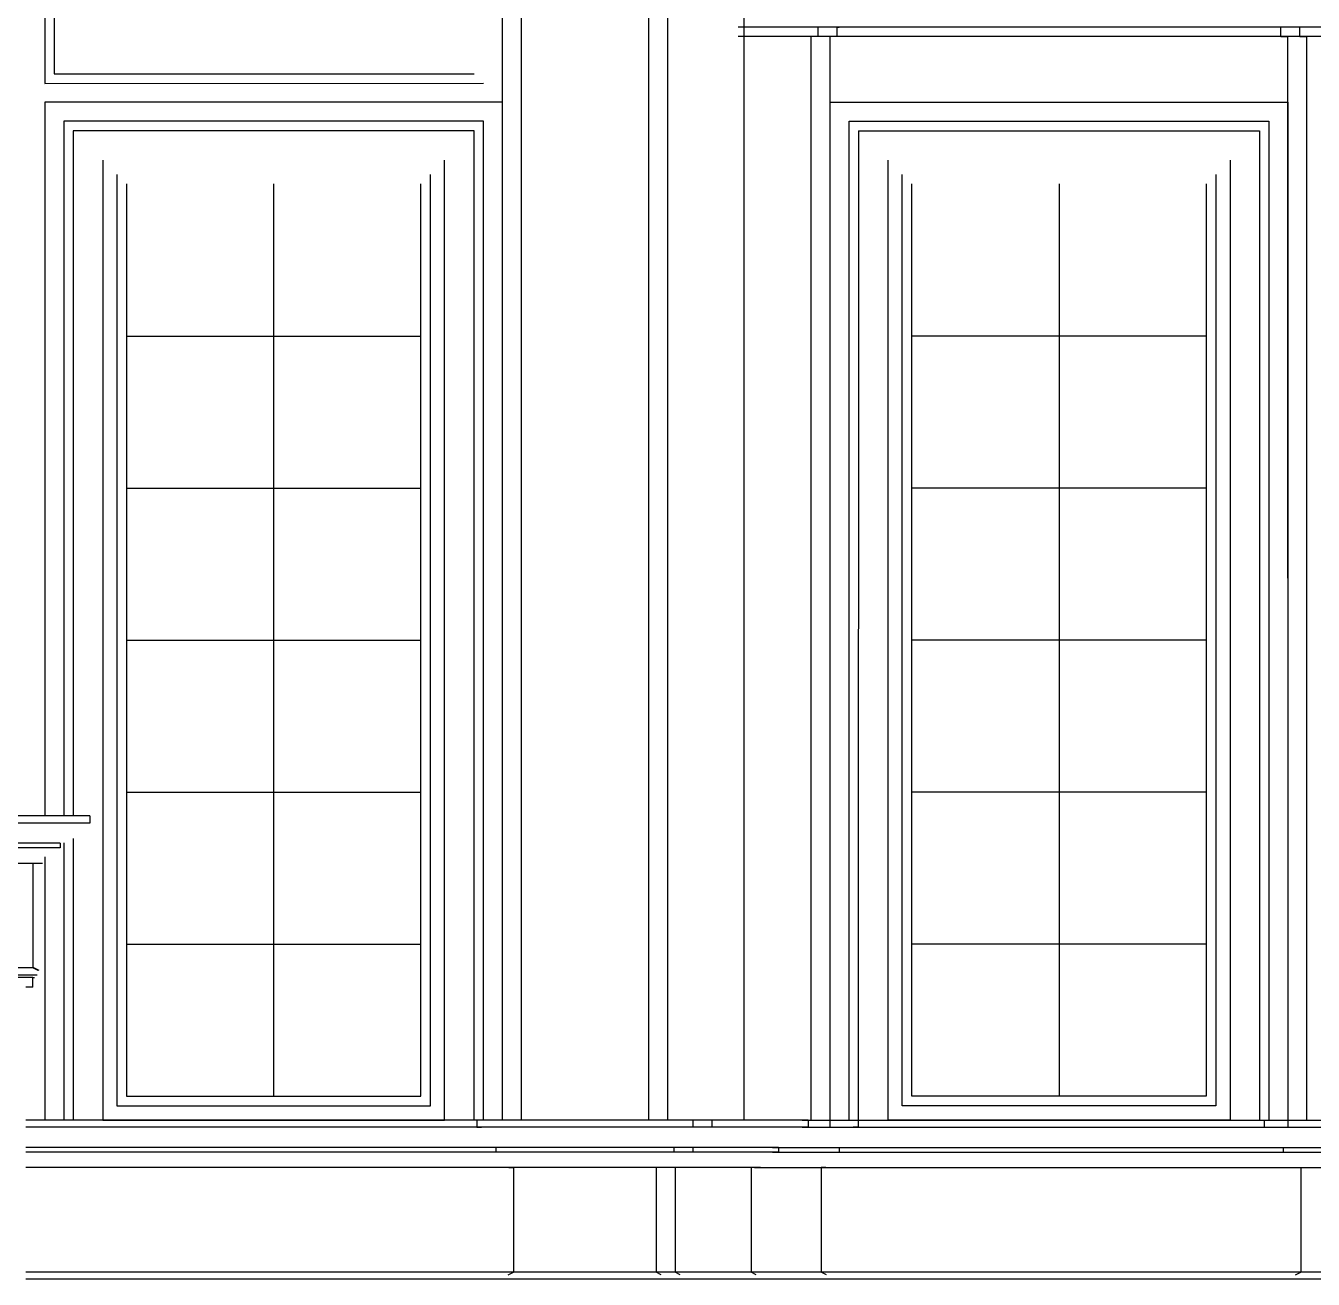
# Model space of a CAD drawing. Header units: metres. Extents: x -770 to 770, y 0 to 641.
# Drawn here: x 101.7 to 237.2, y 291.2 to 423.1 of the extents above; entities that cross this region are included whole.
import ezdxf

# ---------------------------------------------------------------- set-up
doc = ezdxf.new("R2010")
doc.units = ezdxf.units.M

msp = doc.modelspace()

# ---------------------------------------------------------------- linework, layer by layer
at = {"layer": 'EL-Window'}
for p, q in [((109.81, 409, -115.5), (109.81, 308, -115.5)), ((145.81, 308, -115.5), (145.81, 409, -115.5)), ((192.48, 308, -158.5), (192.48, 409, -158.5)), ((228.48, 409, -158.5), (228.48, 308, -158.5)), ((111.31, 407.5, -115.5), (111.31, 309.5, -115.5)), ((144.31, 309.5, -115.5), (144.31, 407.5, -115.5)), ((193.98, 309.5, -158.5), (193.98, 407.5, -158.5)), ((226.98, 407.5, -158.5), (226.98, 309.5, -158.5)), ((112.31, 406.5, -115.5), (112.31, 310.5, -115.5)), ((127.81, 406.5, -115.5), (127.81, 310.5, -115.5)), ((143.31, 310.5, -115.5), (143.31, 406.5, -115.5)), ((194.98, 310.5, -158.5), (194.98, 406.5, -158.5)), ((210.48, 406.5, -158.5), (210.48, 310.5, -158.5)), ((225.98, 406.5, -158.5), (225.98, 310.5, -158.5)), ((112.31, 390.5, -115.5), (143.31, 390.5, -115.5)), ((225.98, 390.5, -158.5), (194.98, 390.5, -158.5)), ((112.31, 374.5, -115.5), (143.31, 374.5, -115.5)), ((225.98, 374.5, -158.5), (194.98, 374.5, -158.5)), ((112.31, 358.5, -115.5), (143.31, 358.5, -115.5)), ((225.98, 358.5, -158.5), (194.98, 358.5, -158.5)), ((112.31, 342.5, -115.5), (143.31, 342.5, -115.5)), ((225.98, 342.5, -158.5), (194.98, 342.5, -158.5)), ((112.31, 326.5, -115.5), (143.31, 326.5, -115.5)), ((225.98, 326.5, -158.5), (194.98, 326.5, -158.5)), ((112.31, 310.5, -115.5), (143.31, 310.5, -115.5)), ((225.98, 310.5, -158.5), (194.98, 310.5, -158.5)), ((111.31, 309.5, -115.5), (144.31, 309.5, -115.5)), ((226.98, 309.5, -158.5), (193.98, 309.5, -158.5)), ((109.81, 308, -115.5), (145.81, 308, -115.5)), ((228.48, 308, -158.5), (192.48, 308, -158.5))]:
    msp.add_line(p, q, dxfattribs=at)
at = {"layer": 'FP-Proposed Wall'}
for p, q in [((153.91, 308, -115.5), (153.91, 435.88, -115.5)), ((167.31, 308, -115.5), (167.31, 435.88, -115.5)), ((177.31, 435.88, -158.5), (177.31, 308, -158.5)), ((103.71, 433.86, -115.5), (103.71, 417.08, -115.5)), ((104.71, 432.86, -115.5), (104.71, 418.08, -115.5)), ((452.44, 423, -91), (176.69, 423, -115.5)), ((185.13, 422, -158.5), (185.13, 423, -158.5)), ((235.82, 422, -158.5), (235.82, 423, -158.5)), ((451.69, 422, -91), (176.69, 422, -115.5)), ((184.38, 308, -158.5), (184.38, 422, -158.5)), ((185.13, 422, -158.5), (184.38, 422, -158.5)), ((235.82, 422, -158.5), (236.57, 422, -158.5)), ((236.57, 308, -158.5), (236.57, 422, -158.5)), ((104.71, 418.08, -115.5), (148.91, 418.1, -115.5)), ((103.71, 417.08, -115.5), (149.91, 417.1, -115.5)), ((149.91, 413.1, -115.5), (105.71, 413.1, -115.5)), ((105.71, 413.1, -115.5), (105.71, 340, -115.5)), ((148.91, 412.1, -115.5), (106.71, 412.1, -115.5)), ((106.71, 412.1, -115.5), (106.71, 340, -115.5)), ((148.91, 308, -115.5), (148.91, 412.1, -115.5)), ((149.91, 308, -115.5), (149.91, 413.1, -115.5)), ((188.38, 308, -158.5), (188.38, 413.1, -158.5)), ((188.38, 413.1, -158.5), (232.58, 413.1, -158.5)), ((189.38, 412.1, -158.5), (189.32, 307.25, -158.5)), ((189.38, 412.1, -158.5), (231.58, 412.1, -158.5)), ((231.58, 412.1, -158.5), (231.58, 308, -158.5)), ((232.58, 413.1, -158.5), (232.58, 308, -158.5)), ((108.46, 340, -115.5), (51.57, 340)), ((107.46, 339.25, -115.5), (52.57, 339.25)), ((108.46, 339.25, -115.5), (107.46, 339.25, -115.5)), ((108.46, 340, -115.5), (108.46, 339.25, -115.5)), ((106.71, 337.63, -115.5), (106.71, 308, -115.5)), ((105.34, 337.12, -115.5), (46.69, 337.12)), ((105.34, 336.63, -115.5), (54.72, 336.63)), ((105.34, 337.12, -115.5), (105.34, 336.63, -115.5)), ((105.71, 337.16, -115.5), (105.71, 308, -115.5)), ((102.46, 335, -115.5), (57.57, 335)), ((102.46, 335, -115.5), (102.46, 324, -115.5)), ((103.46, 335, -115.5), (102.46, 335, -115.5)), ((103.06, 335, -115.5), (102.56, 335, -115.5)), ((102.46, 324, -115.5), (57.57, 324)), ((103.01, 323.72, -115.5), (102.46, 324, -115.5)), ((103.11, 323.72, -115.5), (102.56, 324, -115.5)), ((102.9, 323.25, -115.5), (49.13, 323.25)), ((102.46, 323, -115.5), (57.57, 323)), ((102.46, 323, -115.5), (102.65, 323, -115.5)), ((102.46, 322, -115.5), (102.46, 323, -115.5)), ((102.46, 322, -115.5), (101.71, 322, -115.5)), ((184.06, 308, -158.5), (101.71, 308, -115.5)), ((149.18, 308, -115.5), (149.18, 307.25, -115.5)), ((171.94, 308, -115.5), (171.94, 307.25, -115.5)), ((183.44, 308, -158.5), (307.19, 308, -113.55)), ((184.06, 308, -158.5), (184.06, 307.25, -158.5)), ((232.06, 308, -158.5), (232.06, 307.25, -158.5)), ((183.06, 307.25, -158.5), (101.71, 307.25, -115.5)), ((149.18, 307.25, -115.5), (149.68, 307.25, -115.5)), ((171.94, 307.25, -115.5), (171.44, 307.25, -115.5)), ((184.06, 307.25, -158.5), (183.06, 307.25, -158.5)), ((183.44, 307.25, -158.5), (307.19, 307.25, -113.55)), ((189.32, 307.25, -158.5), (188.82, 307.25, -158.5)), ((232.06, 307.25, -158.5), (232.56, 307.25, -158.5)), ((180.94, 305.12, -158.5), (101.71, 305.12, -115.5)), ((151.19, 305.12, -115.5), (151.19, 304.62, -115.5)), ((169.94, 305.12, -115.5), (169.94, 304.62, -115.5)), ((180.31, 305.12, -158.5), (307.19, 305.12, -113.55)), ((180.94, 305.12, -158.5), (180.94, 304.62, -158.5)), ((187.32, 305.12, -158.5), (187.32, 304.62, -158.5)), ((234.07, 305.12, -158.5), (234.07, 304.62, -158.5)), ((180.94, 304.62, -158.5), (101.71, 304.62, -115.5)), ((180.31, 304.62, -158.5), (307.19, 304.62, -113.55)), ((178.06, 303, -158.5), (101.71, 303, -115.5)), ((152.56, 303, -115.5), (153.06, 303, -115.5)), ((153.06, 303, -115.5), (153.06, 292, -115.5)), ((168.06, 303, -115.5), (168.06, 292, -115.5)), ((168.56, 303, -115.5), (168.06, 303, -115.5)), ((178.06, 303, -158.5), (178.06, 292, -158.5)), ((179.06, 303, -158.5), (178.06, 303, -158.5)), ((178.44, 303, -158.5), (307.19, 303, -113.55)), ((185.44, 303, -158.5), (185.44, 292, -158.5)), ((185.94, 303, -158.5), (185.44, 303, -158.5)), ((235.44, 303, -158.5), (235.94, 303, -158.5)), ((235.94, 303, -158.5), (235.94, 292, -158.5)), ((700.44, 292, -507.51), (101.71, 292, -115.5)), ((152.51, 291.72, -115.5), (153.06, 292, -115.5)), ((168.61, 291.72, -115.5), (168.06, 292, -115.5)), ((178.61, 291.72, -158.5), (178.06, 292, -158.5)), ((185.99, 291.72, -158.5), (185.44, 292, -158.5)), ((235.39, 291.72, -158.5), (235.94, 292, -158.5)), ((700.88, 291.25, -507.51), (101.71, 291.25, -115.5))]:
    msp.add_line(p, q, dxfattribs=at)
at = {"layer": 'FP-Stair'}
for p, q in [((151.91, 308, -115.5), (151.91, 435.88, -115.5)), ((169.31, 308, -115.5), (169.31, 435.88, -115.5)), ((187.13, 423, -158.5), (187.32, 423, -158.5)), ((187.13, 422, -158.5), (187.13, 423, -158.5)), ((233.82, 423, -158.5), (233.63, 423, -158.5)), ((233.82, 422, -158.5), (233.82, 423, -158.5)), ((186.38, 307.25, -158.5), (186.38, 422, -158.5)), ((187.13, 422, -158.5), (186.38, 422, -158.5)), ((233.82, 422, -158.5), (234.57, 422, -158.5)), ((234.6, 308, -158.5), (234.57, 422, -158.5)), ((151.91, 415.1, -115.5), (103.71, 415.1, -115.5)), ((103.71, 415.1, -115.5), (103.71, 340, -115.5)), ((186.38, 308, -158.5), (186.38, 415.1, -158.5)), ((186.38, 415.1, -158.5), (234.58, 415.1, -158.5)), ((234.58, 415.1, -158.5), (234.58, 307.25, -158.5)), ((103.71, 335.71, -115.5), (103.71, 308, -115.5)), ((173.94, 308, -115.5), (173.94, 307.25, -115.5)), ((173.94, 307.25, -115.5), (173.44, 307.25, -115.5)), ((171.94, 305.12, -115.5), (171.94, 304.62, -115.5)), ((170.06, 303, -115.5), (170.06, 292, -115.5)), ((170.56, 303, -115.5), (170.06, 303, -115.5)), ((170.61, 291.72, -115.5), (170.06, 292, -115.5))]:
    msp.add_line(p, q, dxfattribs=at)

doc.saveas('drawing.dxf')
